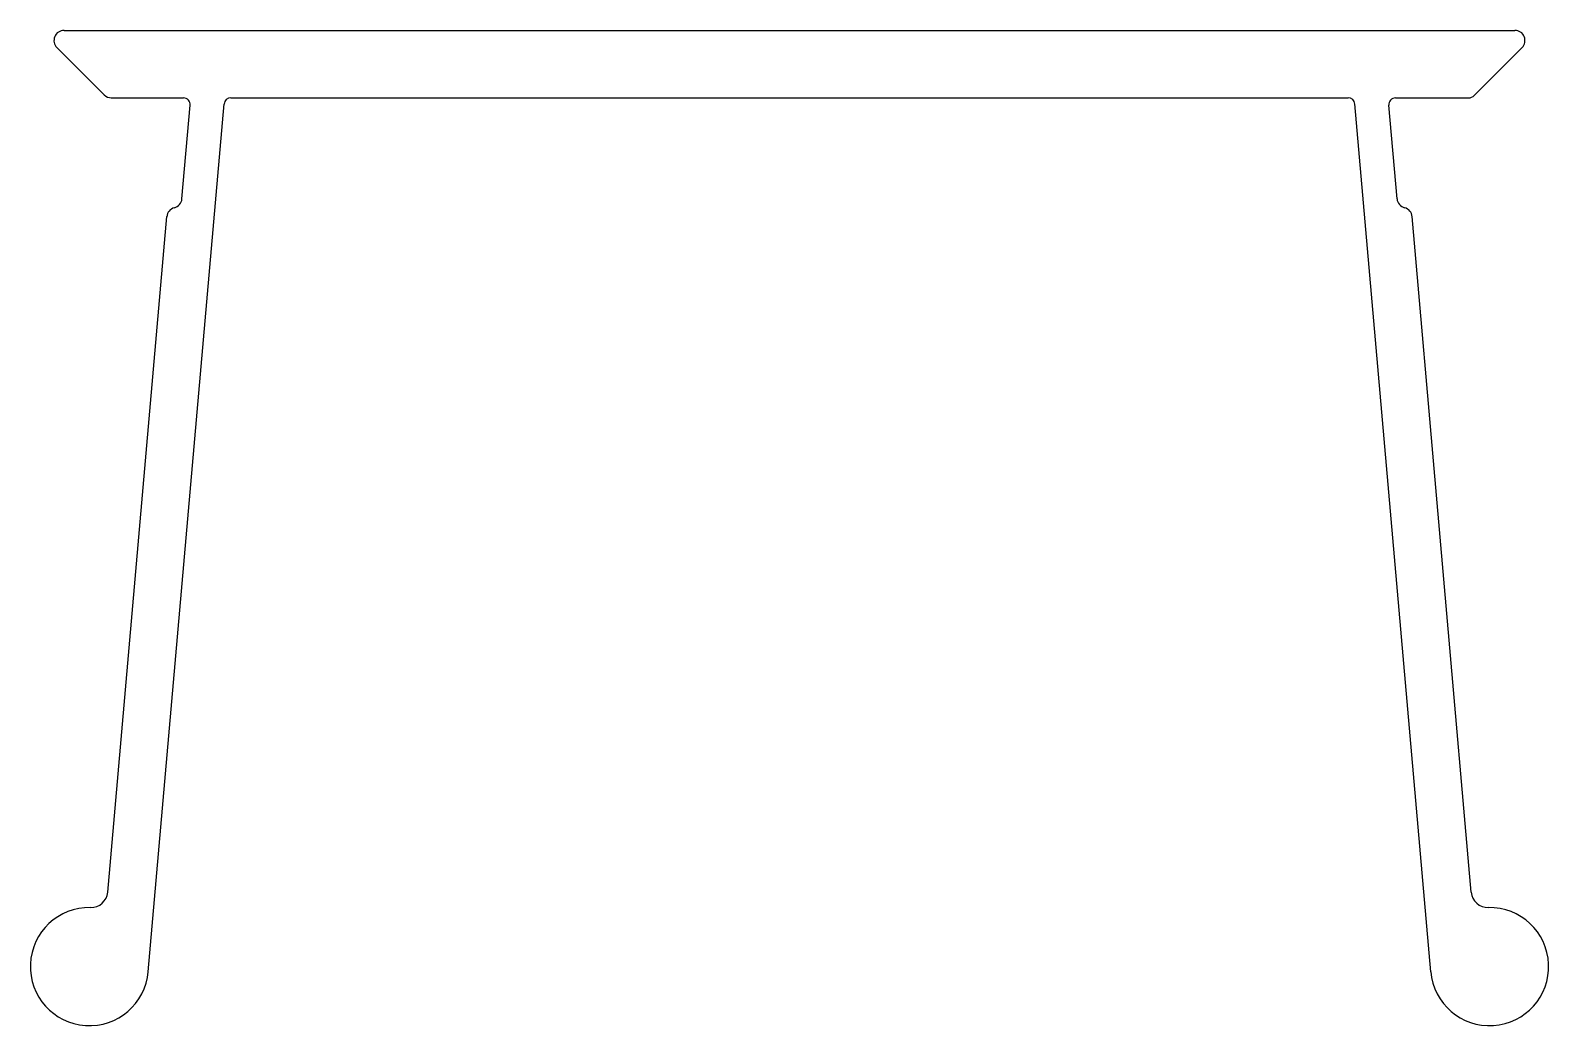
# Model space of a CAD drawing. Extents: x 1185 to 1230, y 2126.6 to 2156.1.
import ezdxf

# ---------------------------------------------------------------- set-up
doc = ezdxf.new("R2010")
doc.units = 0
doc.layers.get('0').update_dxf_attribs({"linetype": 'CONTINUOUS'})

msp = doc.modelspace()

# ---------------------------------------------------------------- linework, layer by layer
for p, q in [((1185.963, 2156.139), (1228.963, 2156.139)), ((1185.751, 2155.627), (1187.151, 2154.227)), ((1229.175, 2155.627), (1227.761, 2154.213)), ((1187.363, 2154.139), (1189.5, 2154.139)), ((1188.457, 2128.239), (1190.707, 2153.957)), ((1189.457, 2151.146), (1189.7, 2153.922)), ((1190.906, 2154.139), (1224.021, 2154.139)), ((1226.47, 2128.239), (1224.22, 2153.957)), ((1225.47, 2151.146), (1225.227, 2153.922)), ((1225.426, 2154.139), (1227.584, 2154.139)), ((1187.258, 2130.597), (1189.009, 2150.618)), ((1227.669, 2130.597), (1225.917, 2150.618))]:
    msp.add_line(p, q)
for centre, radius, start, end in [((1185.963, 2155.839), 0.3, 90, 225), ((1228.963, 2155.839), 0.3, 315, 90), ((1187.363, 2154.439), 0.3, 225, 270), ((1227.584, 2154.389), 0.25, 270, 315), ((1189.5, 2153.939), 0.2, 355, 90), ((1190.906, 2153.939), 0.2, 90, 175), ((1224.021, 2153.939), 0.2, 5, 90), ((1225.426, 2153.939), 0.2, 90, 185), ((1189.158, 2151.172), 0.3, 284.4712, 355), ((1225.768, 2151.172), 0.3, 185, 255.5288), ((1189.308, 2150.591), 0.3, 104.4712, 175), ((1225.619, 2150.591), 0.3, 5, 75.5288), ((1186.759, 2130.641), 0.5, 268.8226, 355), ((1228.167, 2130.641), 0.5, 185, 271.1774), ((1186.713, 2128.391), 1.75, 88.8226, 355), ((1228.213, 2128.391), 1.75, 185, 91.1774)]:
    msp.add_arc(centre, radius, start, end)

doc.saveas('drawing.dxf')
